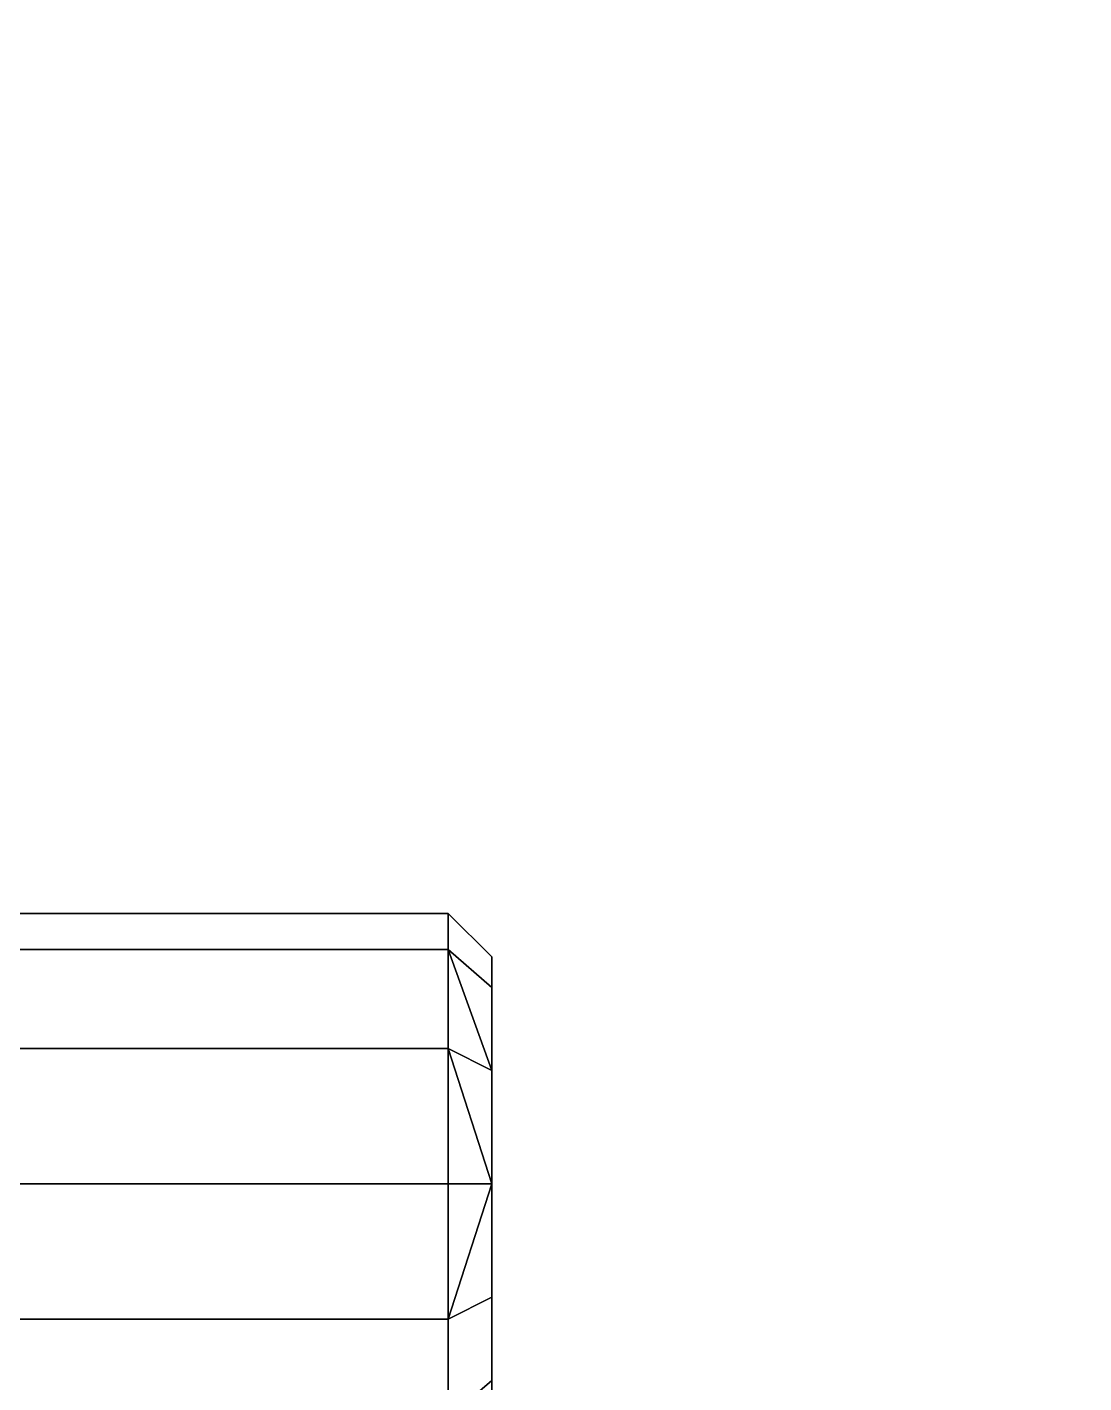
# Model space of a CAD drawing. Extents: x -80 to 2901, y -3352 to 80.
# Drawn here: x 1489.68 to 1501.78, y -2958.53 to -2942.99 of the extents above; entities that cross this region are included whole.
import ezdxf

# ---------------------------------------------------------------- set-up
doc = ezdxf.new("R2010")
doc.units = 0

# ---------------------------------------------------------------- blocks, each defined once
blk = doc.blocks.new('cocina Juan v2.bajo 2p gola 72x18.Suelo1', base_point=(0, 18))
at = {"layer": 'Blanco', "color": 0}
for points in [[(0, 18), (0, 395), (500, 395), (500, 18)], [(0, 18, 18), (0, 395, 18), (500, 395, 18), (500, 18, 18)]]:
    blk.add_3dface(points, dxfattribs=at)
blk = doc.blocks.new('cocina Juan v2.bajo 2p gola 72x18.Suelo')
at = {"layer": 'Blanco'}
blk.add_blockref('cocina Juan v2.bajo 2p gola 72x18.Suelo1', (0, 18), dxfattribs=at)
blk = doc.blocks.new('cocina Juan v2.bajo 2p gola 72x18.Lateral Izquierdo1', base_point=(0, 36, 778))
at = {"layer": 'Blanco', "color": 0}
blk.add_3dface([(18, 395, 18), (18, 18, 18), (0, 18, 18), (0, 395, 18)], dxfattribs=at)
at = {"layer": 'blanco', "color": 0}
blk.add_3dface([(0, 36, 850), (0, 395, 850), (18, 395, 850), (18, 36, 850)], dxfattribs=at)
blk = doc.blocks.new('cocina Juan v2.bajo 2p gola 72x18.Lateral Izquierdo2', base_point=(19.5, 60.75, 713.5))
at = {"layer": 'ACCESSORY', "color": 0}
for points in [[(11.5, 58.935, 705.55), (11.5, 59.35, 704), (11, 58.85, 704), (11, 58.502, 705.3)], [(11.5, 59.35, 704), (11.5, 58.935, 702.45), (11, 58.502, 702.7), (11, 58.85, 704)], [(11.5, 58.935, 673.55), (11.5, 59.35, 672), (11, 58.85, 672), (11, 58.502, 673.3)], [(11.5, 59.35, 672), (11.5, 58.935, 670.45), (11, 58.502, 670.7), (11, 58.85, 672)], [(11.5, 57.8, 706.685), (11.5, 58.935, 705.55), (11, 58.502, 705.3), (11, 57.55, 706.252)], [(11.5, 58.935, 702.45), (11.5, 57.8, 701.315), (11, 57.55, 701.748), (11, 58.502, 702.7)], [(11.5, 57.8, 674.685), (11.5, 58.935, 673.55), (11, 58.502, 673.3), (11, 57.55, 674.252)], [(11.5, 58.935, 670.45), (11.5, 57.8, 669.315), (11, 57.55, 669.748), (11, 58.502, 670.7)], [(11.5, 58.935, 705.55), (11.5, 57.8, 706.685), (19.5, 57.8, 706.685), (19.5, 58.935, 705.55)], [(11.5, 57.8, 701.315), (11.5, 58.935, 702.45), (19.5, 58.935, 702.45), (19.5, 57.8, 701.315)], [(11.5, 58.935, 673.55), (11.5, 57.8, 674.685), (19.5, 57.8, 674.685), (19.5, 58.935, 673.55)], [(11.5, 57.8, 669.315), (11.5, 58.935, 670.45), (19.5, 58.935, 670.45), (19.5, 57.8, 669.315)], [(11.5, 56.25, 707.1), (11.5, 57.8, 706.685), (11, 57.55, 706.252), (11, 56.25, 706.6)], [(11.5, 57.8, 701.315), (11.5, 56.25, 700.9), (11, 56.25, 701.4), (11, 57.55, 701.748)], [(11.5, 56.25, 675.1), (11.5, 57.8, 674.685), (11, 57.55, 674.252), (11, 56.25, 674.6)], [(11.5, 57.8, 706.685), (11.5, 56.25, 707.1), (19.5, 56.25, 707.1), (19.5, 57.8, 706.685)], [(11.5, 56.25, 700.9), (11.5, 57.8, 701.315), (19.5, 57.8, 701.315), (19.5, 56.25, 700.9)], [(11.5, 57.8, 674.685), (11.5, 56.25, 675.1), (19.5, 56.25, 675.1), (19.5, 57.8, 674.685)], [(11.5, 56.25, 668.9), (11.5, 57.8, 669.315), (19.5, 57.8, 669.315), (19.5, 56.25, 668.9)], [(11, 54.95, 701.748), (11, 56.25, 701.4), (11.5, 56.25, 700.9), (11.5, 54.7, 701.315)], [(11, 56.25, 674.6), (11, 54.95, 674.252), (11.5, 54.7, 674.685), (11.5, 56.25, 675.1)], [(11, 54.95, 669.748), (11, 56.25, 669.4), (11.5, 56.25, 668.9), (11.5, 54.7, 669.315)], [(11.5, 56.25, 707.1), (11.5, 54.7, 706.685), (19.5, 54.7, 706.685), (19.5, 56.25, 707.1)], [(11.5, 54.7, 701.315), (11.5, 56.25, 700.9), (19.5, 56.25, 700.9), (19.5, 54.7, 701.315)], [(11.5, 56.25, 675.1), (11.5, 54.7, 674.685), (19.5, 54.7, 674.685), (19.5, 56.25, 675.1)], [(11.5, 54.7, 669.315), (11.5, 56.25, 668.9), (19.5, 56.25, 668.9), (19.5, 54.7, 669.315)], [(11, 53.998, 702.7), (11, 54.95, 701.748), (11.5, 54.7, 701.315), (11.5, 53.565, 702.45)], [(11, 54.95, 674.252), (11, 53.998, 673.3), (11.5, 53.565, 673.55), (11.5, 54.7, 674.685)], [(11, 53.998, 670.7), (11, 54.95, 669.748), (11.5, 54.7, 669.315), (11.5, 53.565, 670.45)], [(11.5, 54.7, 706.685), (11.5, 53.565, 705.55), (19.5, 53.565, 705.55), (19.5, 54.7, 706.685)], [(11.5, 53.565, 702.45), (11.5, 54.7, 701.315), (19.5, 54.7, 701.315), (19.5, 53.565, 702.45)], [(11.5, 54.7, 674.685), (11.5, 53.565, 673.55), (19.5, 53.565, 673.55), (19.5, 54.7, 674.685)], [(11.5, 53.565, 670.45), (11.5, 54.7, 669.315), (19.5, 54.7, 669.315), (19.5, 53.565, 670.45)], [(11, 53.998, 705.3), (11, 53.65, 704), (11.5, 53.15, 704), (11.5, 53.565, 705.55)], [(11, 53.65, 704), (11, 53.998, 702.7), (11.5, 53.565, 702.45), (11.5, 53.15, 704)], [(11, 53.998, 673.3), (11, 53.65, 672), (11.5, 53.15, 672), (11.5, 53.565, 673.55)], [(11, 53.65, 672), (11, 53.998, 670.7), (11.5, 53.565, 670.45), (11.5, 53.15, 672)], [(11.5, 53.565, 705.55), (11.5, 53.15, 704), (19.5, 53.15, 704), (19.5, 53.565, 705.55)], [(11.5, 53.15, 704), (11.5, 53.565, 702.45), (19.5, 53.565, 702.45), (19.5, 53.15, 704)], [(11.5, 53.565, 673.55), (11.5, 53.15, 672), (19.5, 53.15, 672), (19.5, 53.565, 673.55)], [(11.5, 53.15, 672), (11.5, 53.565, 670.45), (19.5, 53.565, 670.45), (19.5, 53.15, 672)]]:
    blk.add_3dface(points, dxfattribs=at)
at = {"layer": 'ACCESSORY', "color": 0, "invisible_edges": 8}
for points in [[(11, 58.502, 705.3), (11, 58.85, 704), (11, 53.65, 704), (11, 58.502, 705.3)], [(11, 53.65, 704), (11, 58.85, 704), (11, 53.998, 702.7), (11, 53.65, 704)], [(11, 58.502, 702.7), (11, 53.998, 702.7), (11, 58.85, 704), (11, 58.502, 702.7)], [(11, 58.502, 673.3), (11, 58.85, 672), (11, 53.65, 672), (11, 58.502, 673.3)], [(11, 53.65, 672), (11, 58.85, 672), (11, 53.998, 670.7), (11, 53.65, 672)], [(11, 58.502, 670.7), (11, 53.998, 670.7), (11, 58.85, 672), (11, 58.502, 670.7)], [(11, 58.502, 705.3), (11, 53.998, 705.3), (11, 57.55, 706.252), (11, 58.502, 705.3)], [(11, 53.998, 705.3), (11, 58.502, 705.3), (11, 53.65, 704), (11, 53.998, 705.3)], [(11, 54.95, 701.748), (11, 53.998, 702.7), (11, 58.502, 702.7), (11, 54.95, 701.748)], [(11, 57.55, 701.748), (11, 54.95, 701.748), (11, 58.502, 702.7), (11, 57.55, 701.748)], [(11, 58.502, 673.3), (11, 53.998, 673.3), (11, 57.55, 674.252), (11, 58.502, 673.3)], [(11, 53.998, 673.3), (11, 58.502, 673.3), (11, 53.65, 672), (11, 53.998, 673.3)], [(11, 54.95, 669.748), (11, 53.998, 670.7), (11, 58.502, 670.7), (11, 54.95, 669.748)], [(11, 57.55, 669.748), (11, 54.95, 669.748), (11, 58.502, 670.7), (11, 57.55, 669.748)], [(11, 57.55, 669.748), (11.5, 57.8, 669.315), (11, 56.25, 669.4), (11, 57.55, 669.748)], [(11.5, 57.8, 669.315), (11.5, 56.25, 668.9), (11, 56.25, 669.4), (11.5, 57.8, 669.315)], [(11, 56.25, 706.6), (11, 57.55, 706.252), (11, 54.95, 706.252), (11, 56.25, 706.6)], [(11, 54.95, 706.252), (11, 57.55, 706.252), (11, 53.998, 705.3), (11, 54.95, 706.252)], [(11, 57.55, 701.748), (11, 56.25, 701.4), (11, 54.95, 701.748), (11, 57.55, 701.748)], [(11, 56.25, 674.6), (11, 57.55, 674.252), (11, 54.95, 674.252), (11, 56.25, 674.6)], [(11, 54.95, 674.252), (11, 57.55, 674.252), (11, 53.998, 673.3), (11, 54.95, 674.252)], [(11, 57.55, 669.748), (11, 56.25, 669.4), (11, 54.95, 669.748), (11, 57.55, 669.748)], [(11.5, 56.25, 707.1), (11, 56.25, 706.6), (11.5, 54.7, 706.685), (11.5, 56.25, 707.1)], [(11, 54.95, 706.252), (11.5, 54.7, 706.685), (11, 56.25, 706.6), (11, 54.95, 706.252)], [(11, 54.95, 706.252), (11.5, 53.565, 705.55), (11.5, 54.7, 706.685), (11, 54.95, 706.252)], [(11, 54.95, 706.252), (11, 53.998, 705.3), (11.5, 53.565, 705.55), (11, 54.95, 706.252)]]:
    blk.add_3dface(points, dxfattribs=at)
blk = doc.blocks.new('cocina Juan v2.bajo 2p gola 72x18.Lateral Izquierdo3', base_point=(19.5, 60.75, 145.5))
at = {"layer": 'ACCESSORY', "color": 0}
for points in [[(11.5, 58.935, 137.55), (11.5, 59.35, 136), (11, 58.85, 136), (11, 58.502, 137.3)], [(11.5, 59.35, 136), (11.5, 58.935, 134.45), (11, 58.502, 134.7), (11, 58.85, 136)], [(11.5, 58.935, 105.55), (11.5, 59.35, 104), (11, 58.85, 104), (11, 58.502, 105.3)], [(11.5, 59.35, 104), (11.5, 58.935, 102.45), (11, 58.502, 102.7), (11, 58.85, 104)], [(11.5, 57.8, 138.685), (11.5, 58.935, 137.55), (11, 58.502, 137.3), (11, 57.55, 138.252)], [(11.5, 58.935, 134.45), (11.5, 57.8, 133.315), (11, 57.55, 133.748), (11, 58.502, 134.7)], [(11.5, 57.8, 106.685), (11.5, 58.935, 105.55), (11, 58.502, 105.3), (11, 57.55, 106.252)], [(11.5, 58.935, 102.45), (11.5, 57.8, 101.315), (11, 57.55, 101.748), (11, 58.502, 102.7)], [(11.5, 58.935, 137.55), (11.5, 57.8, 138.685), (19.5, 57.8, 138.685), (19.5, 58.935, 137.55)], [(11.5, 57.8, 133.315), (11.5, 58.935, 134.45), (19.5, 58.935, 134.45), (19.5, 57.8, 133.315)], [(11.5, 58.935, 105.55), (11.5, 57.8, 106.685), (19.5, 57.8, 106.685), (19.5, 58.935, 105.55)], [(11.5, 57.8, 101.315), (11.5, 58.935, 102.45), (19.5, 58.935, 102.45), (19.5, 57.8, 101.315)], [(11.5, 56.25, 139.1), (11.5, 57.8, 138.685), (11, 57.55, 138.252), (11, 56.25, 138.6)], [(11.5, 57.8, 133.315), (11.5, 56.25, 132.9), (11, 56.25, 133.4), (11, 57.55, 133.748)], [(11.5, 56.25, 107.1), (11.5, 57.8, 106.685), (11, 57.55, 106.252), (11, 56.25, 106.6)], [(11.5, 57.8, 138.685), (11.5, 56.25, 139.1), (19.5, 56.25, 139.1), (19.5, 57.8, 138.685)], [(11.5, 56.25, 132.9), (11.5, 57.8, 133.315), (19.5, 57.8, 133.315), (19.5, 56.25, 132.9)], [(11.5, 57.8, 106.685), (11.5, 56.25, 107.1), (19.5, 56.25, 107.1), (19.5, 57.8, 106.685)], [(11.5, 56.25, 100.9), (11.5, 57.8, 101.315), (19.5, 57.8, 101.315), (19.5, 56.25, 100.9)], [(11, 54.95, 133.748), (11, 56.25, 133.4), (11.5, 56.25, 132.9), (11.5, 54.7, 133.315)], [(11, 56.25, 106.6), (11, 54.95, 106.252), (11.5, 54.7, 106.685), (11.5, 56.25, 107.1)], [(11, 54.95, 101.748), (11, 56.25, 101.4), (11.5, 56.25, 100.9), (11.5, 54.7, 101.315)], [(11.5, 56.25, 139.1), (11.5, 54.7, 138.685), (19.5, 54.7, 138.685), (19.5, 56.25, 139.1)], [(11.5, 54.7, 133.315), (11.5, 56.25, 132.9), (19.5, 56.25, 132.9), (19.5, 54.7, 133.315)], [(11.5, 56.25, 107.1), (11.5, 54.7, 106.685), (19.5, 54.7, 106.685), (19.5, 56.25, 107.1)], [(11.5, 54.7, 101.315), (11.5, 56.25, 100.9), (19.5, 56.25, 100.9), (19.5, 54.7, 101.315)], [(11, 53.998, 134.7), (11, 54.95, 133.748), (11.5, 54.7, 133.315), (11.5, 53.565, 134.45)], [(11, 54.95, 106.252), (11, 53.998, 105.3), (11.5, 53.565, 105.55), (11.5, 54.7, 106.685)], [(11, 53.998, 102.7), (11, 54.95, 101.748), (11.5, 54.7, 101.315), (11.5, 53.565, 102.45)], [(11.5, 54.7, 138.685), (11.5, 53.565, 137.55), (19.5, 53.565, 137.55), (19.5, 54.7, 138.685)], [(11.5, 53.565, 134.45), (11.5, 54.7, 133.315), (19.5, 54.7, 133.315), (19.5, 53.565, 134.45)], [(11.5, 54.7, 106.685), (11.5, 53.565, 105.55), (19.5, 53.565, 105.55), (19.5, 54.7, 106.685)], [(11.5, 53.565, 102.45), (11.5, 54.7, 101.315), (19.5, 54.7, 101.315), (19.5, 53.565, 102.45)], [(11, 53.998, 137.3), (11, 53.65, 136), (11.5, 53.15, 136), (11.5, 53.565, 137.55)], [(11, 53.65, 136), (11, 53.998, 134.7), (11.5, 53.565, 134.45), (11.5, 53.15, 136)], [(11, 53.998, 105.3), (11, 53.65, 104), (11.5, 53.15, 104), (11.5, 53.565, 105.55)], [(11, 53.65, 104), (11, 53.998, 102.7), (11.5, 53.565, 102.45), (11.5, 53.15, 104)], [(11.5, 53.565, 137.55), (11.5, 53.15, 136), (19.5, 53.15, 136), (19.5, 53.565, 137.55)], [(11.5, 53.15, 136), (11.5, 53.565, 134.45), (19.5, 53.565, 134.45), (19.5, 53.15, 136)], [(11.5, 53.565, 105.55), (11.5, 53.15, 104), (19.5, 53.15, 104), (19.5, 53.565, 105.55)], [(11.5, 53.15, 104), (11.5, 53.565, 102.45), (19.5, 53.565, 102.45), (19.5, 53.15, 104)]]:
    blk.add_3dface(points, dxfattribs=at)
at = {"layer": 'ACCESSORY', "color": 0, "invisible_edges": 8}
for points in [[(11, 58.502, 137.3), (11, 58.85, 136), (11, 53.65, 136), (11, 58.502, 137.3)], [(11, 53.65, 136), (11, 58.85, 136), (11, 53.998, 134.7), (11, 53.65, 136)], [(11, 58.502, 134.7), (11, 53.998, 134.7), (11, 58.85, 136), (11, 58.502, 134.7)], [(11, 58.502, 105.3), (11, 58.85, 104), (11, 53.65, 104), (11, 58.502, 105.3)], [(11, 53.65, 104), (11, 58.85, 104), (11, 53.998, 102.7), (11, 53.65, 104)], [(11, 58.502, 102.7), (11, 53.998, 102.7), (11, 58.85, 104), (11, 58.502, 102.7)], [(11, 58.502, 137.3), (11, 53.998, 137.3), (11, 57.55, 138.252), (11, 58.502, 137.3)], [(11, 53.998, 137.3), (11, 58.502, 137.3), (11, 53.65, 136), (11, 53.998, 137.3)], [(11, 54.95, 133.748), (11, 53.998, 134.7), (11, 58.502, 134.7), (11, 54.95, 133.748)], [(11, 57.55, 133.748), (11, 54.95, 133.748), (11, 58.502, 134.7), (11, 57.55, 133.748)], [(11, 58.502, 105.3), (11, 53.998, 105.3), (11, 57.55, 106.252), (11, 58.502, 105.3)], [(11, 53.998, 105.3), (11, 58.502, 105.3), (11, 53.65, 104), (11, 53.998, 105.3)], [(11, 54.95, 101.748), (11, 53.998, 102.7), (11, 58.502, 102.7), (11, 54.95, 101.748)], [(11, 57.55, 101.748), (11, 54.95, 101.748), (11, 58.502, 102.7), (11, 57.55, 101.748)], [(11, 57.55, 101.748), (11.5, 57.8, 101.315), (11, 56.25, 101.4), (11, 57.55, 101.748)], [(11.5, 57.8, 101.315), (11.5, 56.25, 100.9), (11, 56.25, 101.4), (11.5, 57.8, 101.315)], [(11, 56.25, 138.6), (11, 57.55, 138.252), (11, 54.95, 138.252), (11, 56.25, 138.6)], [(11, 54.95, 138.252), (11, 57.55, 138.252), (11, 53.998, 137.3), (11, 54.95, 138.252)], [(11, 57.55, 133.748), (11, 56.25, 133.4), (11, 54.95, 133.748), (11, 57.55, 133.748)], [(11, 56.25, 106.6), (11, 57.55, 106.252), (11, 54.95, 106.252), (11, 56.25, 106.6)], [(11, 54.95, 106.252), (11, 57.55, 106.252), (11, 53.998, 105.3), (11, 54.95, 106.252)], [(11, 57.55, 101.748), (11, 56.25, 101.4), (11, 54.95, 101.748), (11, 57.55, 101.748)], [(11.5, 56.25, 139.1), (11, 56.25, 138.6), (11.5, 54.7, 138.685), (11.5, 56.25, 139.1)], [(11, 54.95, 138.252), (11.5, 54.7, 138.685), (11, 56.25, 138.6), (11, 54.95, 138.252)], [(11, 54.95, 138.252), (11.5, 53.565, 137.55), (11.5, 54.7, 138.685), (11, 54.95, 138.252)], [(11, 54.95, 138.252), (11, 53.998, 137.3), (11.5, 53.565, 137.55), (11, 54.95, 138.252)]]:
    blk.add_3dface(points, dxfattribs=at)
blk = doc.blocks.new('cocina Juan v2.bajo 2p gola 72x18.Lateral Izquierdo')
for name, p in [('cocina Juan v2.bajo 2p gola 72x18.Lateral Izquierdo2', (19.5, 60.75, 713.5)), ('cocina Juan v2.bajo 2p gola 72x18.Lateral Izquierdo3', (19.5, 60.75, 145.5))]:
    blk.add_blockref(name, p)
at = {"layer": 'Blanco'}
blk.add_blockref('cocina Juan v2.bajo 2p gola 72x18.Lateral Izquierdo1', (0, 36, 778), dxfattribs=at)
blk = doc.blocks.new('cocina Juan v2.bajo 2p gola 72x18')
at = {"layer": 'cocina Juan v2.bajo 2p gola 72x18.Lateral Izquierdo'}
blk.add_blockref('cocina Juan v2.bajo 2p gola 72x18.Lateral Izquierdo', (0, 0), dxfattribs=at)
at = {"layer": 'cocina Juan v2.bajo 2p gola 72x18.Suelo'}
blk.add_blockref('cocina Juan v2.bajo 2p gola 72x18.Suelo', (0, 0), dxfattribs=at)

msp = doc.modelspace()

# ---------------------------------------------------------------- block references
at = {"rotation": 180}
msp.add_blockref('cocina Juan v2.bajo 2p gola 72x18', (1506, -2900, 100), dxfattribs=at)

doc.saveas('drawing.dxf')
